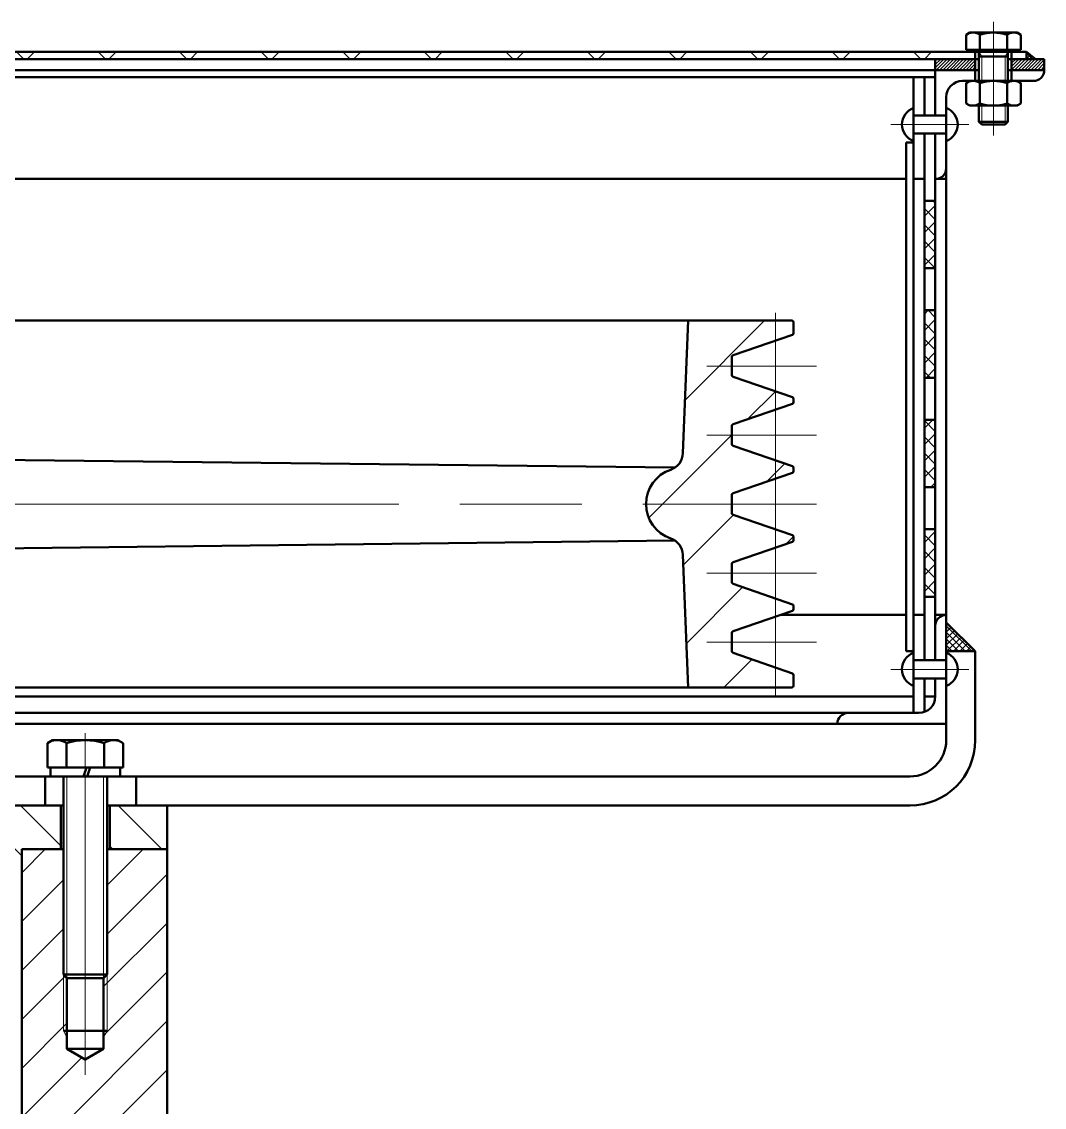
# Model space of a CAD drawing. Header units: millimetres. Extents: x 17368 to 100025, y -24769 to 12950.
# Drawn here: x 45559.6 to 45594.79, y -8836.53 to -8799.17 of the extents above; entities that cross this region are included whole.
import ezdxf

# ---------------------------------------------------------------- set-up
doc = ezdxf.new("R2010")
doc.units = ezdxf.units.MM
doc.header["$LTSCALE"] = 2.8
doc.linetypes.add('AM_ISO08W050', pattern=[18, 12, -1.5, 3, -1.5])
doc.linetypes.add('AM_ISO08W050x2', pattern=[9, 6, -0.75, 1.5, -0.75])
doc.layers.get('0').update_dxf_attribs({"lineweight": 50})
for name, color, linetype, lineweight in [('AM_0', 7, 'Continuous', 50), ('AM_0N', 7, 'Continuous', 50), ('AM_4', 3, 'Continuous', 15), ('AM_4N', 3, 'Continuous', 15), ('AM_7', 4, 'AM_ISO08W050', 15), ('AM_7N', 4, 'AM_ISO08W050', 15), ('细实线', 5, 'Continuous', 15)]:
    doc.layers.add(name, color=color, linetype=linetype, lineweight=lineweight)

msp = doc.modelspace()

# ---------------------------------------------------------------- hatches: boundary and pattern name
at = {"layer": '细实线', "lineweight": 15}
h = msp.add_hatch(dxfattribs=at)
h.set_pattern_fill('ANSI37', color=256, scale=0.625, style=0)
h.set_pattern_definition([(45, (39897.9603, -6902.0388), (-1.403165, 1.403165), []), (135, (39897.9603, -6902.0388), (-1.403165, -1.403165), [])])
h.paths.add_polyline_path([(45434.78771, -8800.20995), (45434.26963, -8800.20995), (45434.26963, -8800.45995), (45434.78771, -8800.45995)])
h.paths.add_polyline_path([(45452.91271, -8800.20995), (45437.03771, -8800.20995), (45436.03771, -8800.20995), (45436.03771, -8800.45995), (45437.41271, -8800.45995), (45442.41271, -8800.45995), (45452.91271, -8800.45995)])
h.paths.add_polyline_path([(45546.16271, -8800.20995), (45452.91271, -8800.20995), (45452.91271, -8800.45995), (45546.16271, -8800.45995)])
h.paths.add_polyline_path([(45594.18079, -8800.20995), (45593.66271, -8800.20995), (45593.66271, -8800.45995), (45594.18079, -8800.45995)])
h.paths.add_polyline_path([(45592.41271, -8800.20995), (45546.16271, -8800.20995), (45546.16271, -8800.45995), (45591.41271, -8800.45995), (45592.41271, -8800.45995)])
h = msp.add_hatch(dxfattribs=at)
h.set_pattern_fill('ANSI37', color=256, scale=0.025, style=0)
h.set_pattern_definition([(135, (51130.49015, -6902.03883), (0.0561266008, 0.0561266008), []), (45, (51130.49015, -6902.03883), (0.0561266008, -0.0561266008), [])])
h.paths.add_polyline_path([(45594.18079, -8800.20995), (45594.48611, -8800.45995), (45594.18079, -8800.45995)])
h = msp.add_hatch(dxfattribs=at)
h.set_pattern_fill('ANSI31', color=256, scale=0.025, style=0)
h.set_pattern_definition([(45, (39897.96026, -6902.03883), (-0.0561266008, 0.0561266008), [])])
h.paths.add_polyline_path([(45594.78771, -8800.83495), (45594.78771, -8800.45995), (45593.66271, -8800.45995), (45593.66271, -8800.83495)])
h.paths.add_polyline_path([(45591.03771, -8800.45995), (45591.03771, -8800.83495), (45592.41271, -8800.83495), (45592.41271, -8800.45995)])
h = msp.add_hatch(dxfattribs=at)
h.set_pattern_fill('ANSI37', color=256, scale=0.125, style=0)
h.set_pattern_definition([(135, (51130.49015, -7077.03828), (0.280633004, 0.280633004), []), (45, (51130.49015, -7077.03828), (0.280633004, -0.280633004), [])])
h.paths.add_polyline_path([(45591.03771, -8805.33495), (45591.03771, -8807.6564), (45590.66271, -8807.6564), (45590.66271, -8805.33495)])
h.paths.add_polyline_path([(45591.03771, -8809.10282), (45591.03771, -8811.42425), (45590.66271, -8811.42425), (45590.66271, -8809.10282)])
h.paths.add_polyline_path([(45590.66271, -8812.87067), (45591.03771, -8812.87067), (45591.03771, -8815.1921), (45590.66271, -8815.1921)])
h.paths.add_polyline_path([(45591.03771, -8818.95995), (45590.66271, -8818.95995), (45590.66271, -8816.63852), (45591.03771, -8816.63852)])
h = msp.add_hatch(dxfattribs=at)
h.set_pattern_fill('ANSI31', color=256, scale=0.625, style=0)
h.set_pattern_definition([(45, (37331.3713, -9270.0737), (-1.403165, 1.403165), [])])
h.paths.add_polyline_path([(45582.53771, -8809.45995), (45586.10021, -8809.45995, -0.41421356), (45586.16271, -8809.52245), (45586.16271, -8809.88766, -0.32010252), (45586.12055, -8809.94676), (45584.07986, -8810.64943, 0.32010252), (45584.03771, -8810.70852), (45584.03771, -8811.33638, 0.32010252), (45584.07986, -8811.39547), (45586.12055, -8812.09814, -0.32010252), (45586.16271, -8812.15723), (45586.16271, -8812.26266, -0.32010252), (45586.12055, -8812.32176), (45584.07986, -8813.02443, 0.32010252), (45584.03771, -8813.08352), (45584.03771, -8813.71138, 0.32010252), (45584.07986, -8813.77047), (45586.12055, -8814.47314, -0.32010252), (45586.16271, -8814.53223), (45586.16271, -8814.63766, -0.32010252), (45586.12055, -8814.69676), (45584.07986, -8815.39943, 0.32010252), (45584.03771, -8815.45852), (45584.03771, -8816.08638, 0.32010252), (45584.07986, -8816.14547), (45586.12055, -8816.84814, -0.32010252), (45586.16271, -8816.90723), (45586.16271, -8817.01266, -0.32010252), (45586.12055, -8817.07176), (45584.07986, -8817.77443, 0.32010252), (45584.03771, -8817.83352), (45584.03771, -8818.46138, 0.32010252), (45584.07986, -8818.52047), (45586.12055, -8819.22314, -0.32010252), (45586.16271, -8819.28223), (45586.16271, -8819.38766, -0.32010252), (45586.12055, -8819.44676), (45584.07986, -8820.14943, 0.32010252), (45584.03771, -8820.20852), (45584.03771, -8820.83638, 0.32010252), (45584.07986, -8820.89547), (45586.12055, -8821.59814, -0.32010252), (45586.16271, -8821.65723), (45586.16271, -8822.02245, -0.41421356), (45586.10021, -8822.08495), (45582.53771, -8822.08495), (45582.3552, -8817.52235, 0.31003524), (45581.9322, -8816.9557, -0.71582043), (45581.9322, -8814.5892, 0.31003524), (45582.3552, -8814.02255)])
at = {"layer": '细实线', "lineweight": 13}
h = msp.add_hatch(dxfattribs=at)
h.set_pattern_fill('ANSI37', color=256, scale=0.05, style=0)
h.paths.add_polyline_path([(45591.41271, -8820.83495), (45592.41271, -8820.83495), (45591.41271, -8819.84269)])
at = {"layer": '细实线', "lineweight": 15}
h = msp.add_hatch(dxfattribs=at)
h.set_pattern_fill('ANSI31', color=256, scale=0.375, angle=90, style=0)
h.set_pattern_definition([(135, (39361.8303, -8875.3152), (-0.841899, -0.841899), [])])
h.paths.add_polyline_path([(45533.53326, -8825.96439, -0.19891237), (45533.09132, -8826.14745), (45531.38146, -8826.14745), (45531.38146, -8827.64745), (45532.72521, -8827.64745), (45532.72521, -8829.37448), (45532.72733, -8829.37661, -0.37738104), (45532.98771, -8829.14745), (45533.72521, -8829.14745), (45533.72521, -8828.27245, -0.41421356), (45534.35021, -8827.64745), (45539.16271, -8827.64745), (45539.16271, -8827.14745), (45537.26377, -8826.89745), (45537.26377, -8826.14745), (45539.16271, -8825.89745), (45539.16271, -8825.39745), (45534.10021, -8825.39745)])
h.paths.add_polyline_path([(45527.72521, -8826.14745), (45527.72521, -8827.64745), (45529.69396, -8827.64745), (45529.69396, -8826.14745)])
h.paths.add_polyline_path([(45553.16271, -8825.39745), (45553.16271, -8825.89745), (45555.06164, -8826.14745), (45555.06164, -8826.89745), (45553.16271, -8827.14745), (45553.16271, -8827.64745), (45557.97521, -8827.64745, -0.41421356), (45558.60021, -8828.27245), (45558.60021, -8829.14745), (45559.60021, -8829.14745), (45559.60021, -8827.64745), (45560.94396, -8827.64745), (45560.94396, -8826.14745), (45559.23409, -8826.14745, -0.19891237), (45558.79215, -8825.96439), (45558.22521, -8825.39745)])
h.paths.add_polyline_path([(45562.63146, -8826.14745), (45562.63146, -8827.64745), (45564.60497, -8827.64745), (45564.60496, -8826.14745)])
h = msp.add_hatch(dxfattribs=at)
h.set_pattern_fill('ANSI31', color=256, scale=0.375, style=0)
h.set_pattern_definition([(45, (39361.8303, -8875.3152), (-0.841899, 0.841899), [])])
h.paths.add_polyline_path([(45532.72521, -8837.40995, -0.00206221), (45532.72521, -8837.40882), (45532.72521, -8834.01108, -0.00206221), (45532.72521, -8834.00995), (45532.72521, -8829.37448), (45532.72521, -8829.37448), (45532.72521, -8827.64745), (45531.32521, -8827.64745), (45531.28771, -8827.6691), (45531.28771, -8832.58495), (45531.28771, -8833.89745), (45531.1693, -8834.1162), (45531.1693, -8834.52245), (45530.53771, -8834.8871), (45529.90611, -8834.52245), (45529.90611, -8834.1162), (45529.78771, -8833.89745), (45529.78771, -8832.58495), (45529.78771, -8827.6691), (45529.75021, -8827.64745), (45527.72045, -8827.64745), (45527.72045, -8836.53189, -0.1316525), (45526.88311, -8839.65689), (45520.89855, -8850.02245, -0.26794919), (45519.81602, -8850.64745), (45517.70724, -8850.64745, -0.00618257), (45517.68376, -8850.64745), (45517.53771, -8850.64745), (45517.53771, -8853.77245), (45520.53771, -8853.77245), (45520.53771, -8854.39745), (45523.66271, -8854.39745), (45523.66271, -8852.15466, -0.1316525), (45523.99765, -8850.90466), (45526.09471, -8847.27245, -0.26794919), (45528.25977, -8846.02245), (45539.16271, -8846.02245), (45539.16271, -8845.52245), (45537.26377, -8845.27245), (45537.26377, -8844.52245), (45539.16271, -8844.27245), (45539.16271, -8843.77245), (45535.28771, -8843.77245, -0.41421356), (45534.66271, -8843.14745), (45534.66271, -8842.27245), (45532.85021, -8842.27245, -0.41421356), (45532.72521, -8842.14745), (45532.72521, -8842.01152, -0.00149251), (45532.72521, -8842.00995)])
h.paths.add_polyline_path([(45565.44231, -8839.65689, -0.1316525), (45564.60497, -8836.53189), (45564.60497, -8827.64745), (45562.53771, -8827.64745), (45562.53771, -8831.95995), (45562.53771, -8833.89745), (45562.4193, -8834.1162), (45562.4193, -8834.52245), (45561.78771, -8834.8871), (45561.15611, -8834.52245), (45561.15611, -8834.1162), (45561.03771, -8833.89745), (45561.03771, -8831.95995), (45561.03771, -8827.64745), (45559.60021, -8827.64745), (45559.60021, -8842.14745, -0.41421356), (45559.47521, -8842.27245), (45557.66271, -8842.27245), (45557.66271, -8843.14745, -0.41421356), (45557.03771, -8843.77245), (45553.16271, -8843.77245), (45553.16271, -8844.27245), (45555.06165, -8844.52245), (45555.06165, -8845.27245), (45553.16271, -8845.52245), (45553.16271, -8846.02245), (45564.06565, -8846.02245, -0.26794919), (45566.23071, -8847.27245), (45568.32777, -8850.90466, -0.1316525), (45568.66271, -8852.15466), (45568.66271, -8854.39745), (45571.78771, -8854.39745), (45571.78771, -8853.77245), (45574.78771, -8853.77245), (45574.78771, -8850.64745), (45574.63697, -8850.64745, -0.00371511), (45574.62286, -8850.64745), (45572.5094, -8850.64745, -0.26794919), (45571.42687, -8850.02245)])
h.paths.add_polyline_path([(45562.53771, -8831.95995), (45562.4193, -8832.08495), (45562.4193, -8833.89745), (45562.53771, -8833.89745)], flags=17)
h.paths.add_polyline_path([(45561.15611, -8832.08495), (45561.03771, -8831.95995), (45561.03771, -8833.89745), (45561.15611, -8833.89745)], flags=17)
h.paths.add_polyline_path([(45529.90611, -8832.70995), (45529.78771, -8832.58495), (45529.78771, -8833.89745), (45529.90611, -8833.89745)], flags=17)
h.paths.add_polyline_path([(45531.28771, -8832.58495), (45531.1693, -8832.70995), (45531.1693, -8833.89745), (45531.28771, -8833.89745)], flags=17)
h.paths.add_polyline_path([(45531.28771, -8833.89745), (45531.1693, -8833.89745), (45531.1693, -8834.1162)], flags=17)
h.paths.add_polyline_path([(45529.90611, -8833.89745), (45529.78771, -8833.89745), (45529.90611, -8834.1162)], flags=17)
h.paths.add_polyline_path([(45562.53771, -8833.89745), (45562.4193, -8833.89745), (45562.4193, -8834.1162)], flags=17)
h.paths.add_polyline_path([(45561.15611, -8833.89745), (45561.03771, -8833.89745), (45561.15611, -8834.1162)], flags=17)
h.paths.add_polyline_path([(45514.78771, -8850.64745), (45514.64167, -8850.64745, -0.00618257), (45514.61818, -8850.64745), (45513.03771, -8850.64745), (45513.03771, -8853.77245), (45514.78771, -8853.77245)])
h.paths.add_polyline_path([(45579.28771, -8850.64745), (45577.70184, -8850.64745, -0.00334247), (45577.68914, -8850.64745), (45577.53771, -8850.64745), (45577.53771, -8853.77245), (45579.28771, -8853.77245)])

# ---------------------------------------------------------------- linework, layer by layer
for p, q in [((45586.10021, -8809.45995), (45555.27271, -8809.45995)), ((45582.3552, -8814.02255), (45582.53771, -8809.45995)), ((45586.16271, -8809.88766), (45586.16271, -8809.52245)), ((45584.07986, -8810.64943), (45586.12055, -8809.94676)), ((45584.03771, -8811.33638), (45584.03771, -8810.70852)), ((45584.07986, -8811.39547), (45586.12055, -8812.09814)), ((45584.07986, -8813.02443), (45586.12055, -8812.32176)), ((45586.16271, -8812.26266), (45586.16271, -8812.15723)), ((45584.03771, -8813.71138), (45584.03771, -8813.08352)), ((45584.07986, -8813.77047), (45586.12055, -8814.47314)), ((45555.75787, -8814.21338), (45582.07464, -8814.51942)), ((45586.16271, -8814.63766), (45586.16271, -8814.53223)), ((45584.07986, -8815.39943), (45586.12055, -8814.69676)), ((45584.03771, -8816.08638), (45584.03771, -8815.45852)), ((45584.07986, -8816.14547), (45586.12055, -8816.84814)), ((45582.07464, -8817.02548), (45555.75787, -8817.33152)), ((45584.07986, -8817.77443), (45586.12055, -8817.07176)), ((45586.16271, -8817.01266), (45586.16271, -8816.90723)), ((45582.3552, -8817.52235), (45582.53771, -8822.08495)), ((45584.03771, -8818.46138), (45584.03771, -8817.83352)), ((45584.07986, -8818.52047), (45586.12055, -8819.22314)), ((45586.16271, -8819.38766), (45586.16271, -8819.28223)), ((45584.07986, -8820.14943), (45586.12055, -8819.44676)), ((45584.03771, -8820.83638), (45584.03771, -8820.20852)), ((45584.07986, -8820.89547), (45586.12055, -8821.59814)), ((45586.16271, -8822.02245), (45586.16271, -8821.65723)), ((45586.10021, -8822.08495), (45555.27271, -8822.08495)), ((45564.60496, -8826.14745), (45564.60497, -8827.64745)), ((45559.60021, -8827.64745), (45559.60021, -8842.14745)), ((45561.03771, -8827.64745), (45559.60021, -8827.64745)), ((45564.60497, -8827.64745), (45562.53771, -8827.64745)), ((45564.60497, -8827.64745), (45564.60497, -8836.53189))]:
    msp.add_line(p, q)
at = {"color": 7}
for p, q in [((45591.41271, -8818.95995), (45591.41271, -8820.83495)), ((45591.41271, -8820.83495), (45591.41271, -8823.89745)), ((45591.41271, -8820.83495), (45592.41271, -8820.83495)), ((45592.41271, -8820.83495), (45592.41271, -8823.89745)), ((45559.28771, -8825.14745), (45590.16271, -8825.14745)), ((45559.23409, -8826.14745), (45561.03771, -8826.14745)), ((45562.53771, -8826.14745), (45590.16271, -8826.14745))]:
    msp.add_line(p, q, dxfattribs=at)
for centre, radius, start, end in [((45586.10021, -8809.52245), 0.0625, 0, 90), ((45586.10021, -8809.88766), 0.0625, 289, 0), ((45584.10021, -8810.70852), 0.0625, 109, 180), ((45584.10021, -8811.33638), 0.0625, 180, 251), ((45586.10021, -8812.15723), 0.0625, 0, 71), ((45586.10021, -8812.26266), 0.0625, 289, 0), ((45584.10021, -8813.08352), 0.0625, 109, 180), ((45584.10021, -8813.71138), 0.0625, 180, 251), ((45581.7307, -8813.99757), 0.625, 288.808277, 357.70939), ((45586.10021, -8814.53223), 0.0625, 0, 71), ((45582.33521, -8815.77245), 1.25, 108.808277, 251.191723), ((45586.10021, -8814.63766), 0.0625, 289, 0), ((45584.10021, -8815.45852), 0.0625, 109, 180), ((45584.10021, -8816.08638), 0.0625, 180, 251), ((45581.7307, -8817.54733), 0.625, 2.29061, 71.191723), ((45586.10021, -8816.90723), 0.0625, 0, 71), ((45586.10021, -8817.01266), 0.0625, 289, 0), ((45584.10021, -8817.83352), 0.0625, 109, 180), ((45584.10021, -8818.46138), 0.0625, 180, 251), ((45586.10021, -8819.28223), 0.0625, 0, 71), ((45586.10021, -8819.38766), 0.0625, 289, 0), ((45584.10021, -8820.20852), 0.0625, 109, 180), ((45584.10021, -8820.83638), 0.0625, 180, 251), ((45586.10021, -8821.65723), 0.0625, 0, 71), ((45586.10021, -8822.02245), 0.0625, 270, 0), ((45570.85497, -8836.53189), 6.25, 180, 210)]:
    msp.add_arc(centre, radius, start, end)
for radius in [1.25, 2.25]:
    msp.add_arc((45590.16271, -8823.89745), radius, 270, 0, dxfattribs=at)
at = {"layer": 'AM_0', "extrusion": (-1, -1.83691e-16, 0)}
for p, q in [((45560.41271, -8825.14745), (45560.41271, -8826.14745)), ((45563.53771, -8825.14745), (45563.53771, -8826.14745)), ((45560.94396, -8826.14745), (45560.94396, -8827.64745)), ((45562.63146, -8826.14745), (45562.63146, -8827.64745)), ((45561.15611, -8832.08495), (45561.15611, -8834.52245)), ((45562.4193, -8832.08773), (45562.4193, -8834.52245))]:
    msp.add_line(p, q, dxfattribs=at)
at = {"layer": 'AM_0', "extrusion": (-1, -6.81833e-14, 0)}
for p, q in [((45561.03771, -8825.14745), (45561.03771, -8831.95995)), ((45562.53771, -8825.14745), (45562.53771, -8831.95995)), ((45561.15611, -8832.08495), (45561.15611, -8834.52245)), ((45562.4193, -8832.08495), (45562.4193, -8834.52245))]:
    msp.add_line(p, q, dxfattribs=at)
at = {"layer": 'AM_0', "extrusion": (6.81833e-14, -1, 0)}
for p, q in [((45562.53771, -8833.89745), (45561.03771, -8833.89745)), ((45562.4193, -8834.52245), (45561.15611, -8834.52245))]:
    msp.add_line(p, q, dxfattribs=at)
at = {"layer": 'AM_0', "extrusion": (-0.5, -0.866025, 0)}
msp.add_line((45561.78771, -8834.8871), (45561.15611, -8834.52245), dxfattribs=at)
at = {"layer": 'AM_0', "extrusion": (0.5, -0.866025, 0)}
msp.add_line((45561.78771, -8834.8871), (45562.4193, -8834.52245), dxfattribs=at)
at = {"layer": 'AM_0N', "extrusion": (0.5, -0.866025, 0)}
for p, q in [((45592.09927, -8799.62016), (45592.22521, -8799.54745)), ((45592.09927, -8801.28266), (45592.22521, -8801.20995)), ((45593.97614, -8801.98724), (45593.85021, -8802.05995)), ((45560.48833, -8823.99812), (45560.66271, -8823.89745))]:
    msp.add_line(p, q, dxfattribs=at)
at = {"layer": 'AM_0N', "extrusion": (1, -1.83691e-16, 0)}
for p, q in [((45592.09927, -8799.62016), (45592.09927, -8800.13495)), ((45592.56836, -8799.62016), (45592.56836, -8800.13495)), ((45593.50705, -8799.62016), (45593.50705, -8800.13495)), ((45593.97614, -8799.62016), (45593.97614, -8800.13495)), ((45592.31271, -8800.13495), (45592.31271, -8800.20995)), ((45592.53771, -8800.3662), (45592.53771, -8800.20995)), ((45592.53771, -8800.3662), (45592.53771, -8801.20995)), ((45593.53771, -8800.3662), (45593.53771, -8800.20995)), ((45593.53771, -8800.3662), (45593.53771, -8801.20995)), ((45593.76271, -8800.13495), (45593.76271, -8800.20995)), ((45592.09927, -8801.28266), (45592.09927, -8801.98724)), ((45592.56849, -8801.28266), (45592.56849, -8801.98724)), ((45593.50692, -8801.28266), (45593.50692, -8801.98724)), ((45593.97614, -8801.28266), (45593.97614, -8801.98724)), ((45592.53771, -8802.05995), (45592.53771, -8802.6141)), ((45593.53771, -8802.05995), (45593.53771, -8802.6141))]:
    msp.add_line(p, q, dxfattribs=at)
at = {"layer": 'AM_0N', "extrusion": (-1.83691e-16, -1, 0)}
for p, q in [((45593.85021, -8799.54745), (45592.22521, -8799.54745)), ((45592.09927, -8800.13495), (45592.31271, -8800.13495)), ((45592.31271, -8800.13495), (45593.76271, -8800.13495)), ((45592.53771, -8800.20995), (45592.31271, -8800.20995)), ((45593.53771, -8800.20995), (45592.53771, -8800.20995)), ((45592.53771, -8800.3662), (45593.53771, -8800.3662)), ((45593.76271, -8800.20995), (45593.53771, -8800.20995)), ((45593.76271, -8800.13495), (45593.97614, -8800.13495)), ((45593.85021, -8801.20995), (45592.22521, -8801.20995)), ((45593.85021, -8802.05995), (45592.22521, -8802.05995)), ((45592.53771, -8802.6141), (45593.53771, -8802.6141)), ((45592.63356, -8802.70995), (45593.44185, -8802.70995))]:
    msp.add_line(p, q, dxfattribs=at)
at = {"layer": 'AM_0N', "extrusion": (-0.5, -0.866025, 0)}
for p, q in [((45593.97614, -8799.62016), (45593.85021, -8799.54745)), ((45593.97614, -8801.28266), (45593.85021, -8801.20995)), ((45592.09927, -8801.98724), (45592.22521, -8802.05995)), ((45563.08708, -8823.99812), (45562.91271, -8823.89745))]:
    msp.add_line(p, q, dxfattribs=at)
at = {"layer": 'AM_0N'}
for p, q in [((45594.18079, -8800.20995), (45437.03771, -8800.20995)), ((45592.41271, -8800.20995), (45592.41271, -8800.83495)), ((45593.66271, -8800.20995), (45593.66271, -8800.83495)), ((45594.18079, -8800.20995), (45594.18079, -8800.45995)), ((45594.18079, -8800.20995), (45594.48611, -8800.45995)), ((45591.41271, -8800.45995), (45437.03771, -8800.45995)), ((45591.03771, -8800.45995), (45591.03771, -8800.83495)), ((45594.78771, -8800.45995), (45594.78771, -8800.83495)), ((45591.41271, -8800.83495), (45437.03771, -8800.83495)), ((45437.41271, -8801.08495), (45591.03771, -8801.08495)), ((45590.28771, -8801.08495), (45590.28771, -8804.91515)), ((45590.66271, -8801.08495), (45590.66271, -8802.39745)), ((45591.03771, -8800.83495), (45591.03771, -8802.39745)), ((45592.41271, -8800.83495), (45592.41271, -8801.20995)), ((45593.66271, -8800.83495), (45593.66271, -8801.20995)), ((45590.03771, -8803.33495), (45590.03771, -8804.91515)), ((45590.28771, -8803.33495), (45590.03771, -8803.33495)), ((45590.66271, -8803.02245), (45590.66271, -8804.91515)), ((45591.03771, -8803.02245), (45591.03771, -8804.91515)), ((45591.41271, -8804.20995), (45591.41271, -8804.91515)), ((45590.03771, -8804.58495), (45550.72521, -8804.58495)), ((45590.66271, -8804.58495), (45590.28771, -8804.58495)), ((45591.41271, -8804.58495), (45591.03771, -8804.58495)), ((45590.03771, -8804.91515), (45590.03771, -8820.83495)), ((45590.28771, -8804.91515), (45590.28771, -8822.95995)), ((45590.66271, -8804.91515), (45590.66271, -8821.14745)), ((45591.03771, -8804.91515), (45591.03771, -8821.14745)), ((45591.41271, -8804.91515), (45591.41271, -8819.58495)), ((45591.03771, -8805.33495), (45590.66271, -8805.33495)), ((45591.03771, -8807.6564), (45590.66271, -8807.6564)), ((45591.03771, -8809.10282), (45590.66271, -8809.10282)), ((45591.03771, -8811.42425), (45590.66271, -8811.42425)), ((45591.03771, -8812.87067), (45590.66271, -8812.87067)), ((45591.03771, -8815.1921), (45590.66271, -8815.1921)), ((45591.03771, -8816.63852), (45590.66271, -8816.63852)), ((45591.03771, -8818.95995), (45590.66271, -8818.95995)), ((45590.03771, -8819.58495), (45585.71922, -8819.58495)), ((45590.66271, -8819.58495), (45590.28771, -8819.58495)), ((45591.41271, -8819.58495), (45591.03771, -8819.58495)), ((45592.41271, -8820.83495), (45591.41271, -8819.84269)), ((45590.28771, -8820.83495), (45590.03771, -8820.83495)), ((45590.66271, -8821.77245), (45590.66271, -8822.92778)), ((45591.03771, -8821.77245), (45591.03771, -8822.39745)), ((45555.26021, -8822.39745), (45590.28771, -8822.39745)), ((45590.66271, -8822.39745), (45591.03771, -8822.39745)), ((45590.47521, -8822.95995), (45555.23771, -8822.95995)), ((45591.41271, -8823.33495), (45552.97521, -8823.33495)), ((45561.15611, -8832.08495), (45561.03771, -8831.95995)), ((45562.53771, -8831.95995), (45562.4193, -8832.08495))]:
    msp.add_line(p, q, dxfattribs=at)
at = {"layer": 'AM_0N', "extrusion": (1, 0, 0)}
for p, q in [((45591.03771, -8800.45995), (45591.03771, -8800.83495)), ((45591.03771, -8800.83495), (45591.03771, -8802.39745)), ((45591.41271, -8804.20995), (45591.41271, -8801.77245)), ((45590.28771, -8802.14182), (45590.28771, -8802.39745)), ((45591.41271, -8802.14182), (45591.41271, -8802.39745)), ((45590.28771, -8802.39745), (45590.28771, -8803.02245)), ((45591.41271, -8802.39745), (45591.41271, -8803.02245)), ((45590.28771, -8803.02245), (45590.28771, -8803.27807)), ((45591.03771, -8803.02245), (45591.03771, -8804.58495)), ((45591.41271, -8803.02245), (45591.41271, -8803.27807)), ((45590.28771, -8820.89182), (45590.28771, -8821.14745)), ((45591.41271, -8820.89182), (45591.41271, -8821.14745)), ((45590.28771, -8821.14745), (45590.28771, -8821.77245)), ((45591.41271, -8821.14745), (45591.41271, -8821.77245)), ((45590.28771, -8821.77245), (45590.28771, -8822.02807)), ((45591.41271, -8821.77245), (45591.41271, -8822.02807))]:
    msp.add_line(p, q, dxfattribs=at)
at = {"layer": 'AM_0N', "extrusion": (0, -1, 0)}
for p, q in [((45592.53771, -8800.45995), (45591.03771, -8800.45995)), ((45594.78771, -8800.45995), (45593.53771, -8800.45995)), ((45592.53771, -8800.83495), (45435.91271, -8800.83495)), ((45592.53771, -8800.83495), (45591.03771, -8800.83495)), ((45594.78771, -8800.83495), (45593.53771, -8800.83495)), ((45594.78771, -8800.83495), (45593.53771, -8800.83495)), ((45591.97521, -8801.20995), (45594.41271, -8801.20995))]:
    msp.add_line(p, q, dxfattribs=at)
at = {"layer": 'AM_0N', "extrusion": (0, 1, 0)}
for p, q in [((45591.41271, -8802.39745), (45590.28771, -8802.39745)), ((45591.41271, -8803.02245), (45590.28771, -8803.02245)), ((45591.41271, -8821.14745), (45590.28771, -8821.14745)), ((45591.41271, -8821.77245), (45590.28771, -8821.77245)), ((45590.47521, -8822.95995), (45588.03771, -8822.95995)), ((45587.66271, -8823.33495), (45591.41271, -8823.33495))]:
    msp.add_line(p, q, dxfattribs=at)
at = {"layer": 'AM_0N', "extrusion": (-0.707107, -0.707107, 0)}
msp.add_line((45592.63356, -8802.70995), (45592.53771, -8802.6141), dxfattribs=at)
at = {"layer": 'AM_0N', "extrusion": (0.707107, -0.707107, 0)}
msp.add_line((45593.53771, -8802.6141), (45593.44185, -8802.70995), dxfattribs=at)
at = {"layer": 'AM_0N', "extrusion": (-1, 0, 0)}
for p, q in [((45591.41271, -8823.33495), (45591.41271, -8819.58495)), ((45591.03771, -8819.95995), (45591.03771, -8821.14745)), ((45591.03771, -8821.77245), (45591.03771, -8822.39745))]:
    msp.add_line(p, q, dxfattribs=at)
at = {"layer": 'AM_0N', "extrusion": (1.83691e-16, -1, 0)}
for p, q in [((45560.66271, -8823.89745), (45562.91271, -8823.89745)), ((45561.03771, -8824.83495), (45560.48833, -8824.83495)), ((45560.58771, -8824.83495), (45561.82674, -8824.83495)), ((45561.03771, -8824.83495), (45562.53771, -8824.83495)), ((45562.53771, -8824.83495), (45561.03771, -8824.83495)), ((45561.95174, -8824.83495), (45562.98771, -8824.83495)), ((45563.08708, -8824.83495), (45562.53771, -8824.83495)), ((45562.53771, -8831.95995), (45561.03771, -8831.95995)), ((45561.15611, -8832.08495), (45561.1719, -8832.08495)), ((45562.41271, -8832.08495), (45561.16271, -8832.08495)), ((45562.40351, -8832.08495), (45561.1719, -8832.08495)), ((45562.40351, -8832.08495), (45562.4193, -8832.08495))]:
    msp.add_line(p, q, dxfattribs=at)
at = {"layer": 'AM_0N', "extrusion": (-1, -1.83691e-16, 0)}
for p, q in [((45560.48833, -8823.99812), (45560.48833, -8824.83495)), ((45561.13785, -8823.99812), (45561.13785, -8824.83495)), ((45562.43756, -8823.99812), (45562.43756, -8824.83495)), ((45563.08708, -8823.99812), (45563.08708, -8824.83495)), ((45560.58771, -8825.14745), (45560.58771, -8824.83495)), ((45562.98771, -8824.83495), (45562.98771, -8825.14745))]:
    msp.add_line(p, q, dxfattribs=at)
at = {"layer": 'AM_0N', "extrusion": (0.951057, -0.309017, 0)}
for p, q in [((45561.72521, -8825.14745), (45561.82674, -8824.83495)), ((45561.85021, -8825.14745), (45561.95174, -8824.83495))]:
    msp.add_line(p, q, dxfattribs=at)
at = {"layer": 'AM_0N'}
for centre, radius, start, end in [((45592.33382, -8799.96211), 0.41466, 55.553128, 115.553128), ((45593.03771, -8801.09859), 1.55114, 72.387526, 107.612474), ((45593.74159, -8799.96211), 0.41466, 64.446872, 124.446872), ((45594.41271, -8800.83495), 0.375, 270, 0), ((45591.97521, -8801.77245), 0.5625, 90, 180), ((45592.33388, -8801.6248), 0.41486, 55.561531, 115.561531), ((45593.03771, -8802.76031), 1.55036, 72.383031, 107.616969), ((45593.74153, -8801.6248), 0.41486, 64.438469, 124.438469), ((45590.49116, -8802.70995), 0.60346, 109.703515, 250.296485), ((45591.20925, -8802.70995), 0.60346, 289.703515, 70.296485), ((45592.33388, -8801.64509), 0.41486, 244.438469, 304.438469), ((45593.03771, -8800.50959), 1.55036, 252.383031, 287.616969), ((45593.74153, -8801.64509), 0.41486, 235.561531, 295.561531), ((45591.03771, -8804.20995), 0.375, 270, 0), ((45591.41271, -8819.95995), 0.375, 90, 180), ((45590.49116, -8821.45995), 0.60346, 109.703515, 250.296485), ((45591.20925, -8821.45995), 0.60346, 289.703515, 70.296485), ((45590.47521, -8822.39745), 0.5625, 270, 0), ((45588.03771, -8823.33495), 0.375, 90, 180), ((45560.81309, -8824.47159), 0.57414, 55.553128, 115.553128), ((45561.78771, -8826.04518), 2.14773, 72.387526, 107.612474), ((45562.76232, -8824.47159), 0.57414, 64.446872, 124.446872)]:
    msp.add_arc(centre, radius, start, end, dxfattribs=at)
at = {"layer": 'AM_4', "lineweight": 15, "extrusion": (-1, -6.81833e-14, 0)}
for p, q in [((45561.15611, -8825.14745), (45561.15611, -8832.08495)), ((45562.4193, -8825.14745), (45562.4193, -8832.08495)), ((45561.03771, -8831.95995), (45561.03771, -8833.89745)), ((45562.53771, -8831.95995), (45562.53771, -8833.89745))]:
    msp.add_line(p, q, dxfattribs=at)
at = {"layer": 'AM_4', "lineweight": 15, "extrusion": (-0.87944, -0.476011, 0)}
msp.add_line((45561.03771, -8833.89745), (45561.15611, -8834.1162), dxfattribs=at)
at = {"layer": 'AM_4', "lineweight": 15, "extrusion": (-0.87944, 0.476011, 0)}
msp.add_line((45562.53771, -8833.89745), (45562.4193, -8834.1162), dxfattribs=at)
at = {"layer": 'AM_4N', "lineweight": 15, "extrusion": (-0.852394, -0.522901, 0)}
msp.add_line((45592.63356, -8800.3662), (45592.53771, -8800.20995), dxfattribs=at)
at = {"layer": 'AM_4N', "lineweight": 15, "extrusion": (1, -1.83691e-16, 0)}
for p, q in [((45592.63356, -8800.3662), (45592.63356, -8801.20995)), ((45593.44185, -8800.3662), (45593.44185, -8801.20995)), ((45592.63356, -8802.05995), (45592.63356, -8802.70995)), ((45593.44185, -8802.05995), (45593.44185, -8802.70995))]:
    msp.add_line(p, q, dxfattribs=at)
at = {"layer": 'AM_4N', "lineweight": 15, "extrusion": (-0.852394, 0.522901, 0)}
msp.add_line((45593.44185, -8800.3662), (45593.53771, -8800.20995), dxfattribs=at)
at = {"layer": 'AM_7', "linetype": 'AM_ISO08W050x2', "lineweight": 15, "extrusion": (-1, -6.81833e-14, 0)}
msp.add_line((45561.78771, -8835.41482), (45561.78771, -8823.66075), dxfattribs=at)
at = {"layer": 'AM_7N', "linetype": 'AM_ISO08W050x2', "lineweight": 15, "extrusion": (1, -1.83691e-16, 0)}
msp.add_line((45593.03771, -8799.17245), (45593.03771, -8803.08495), dxfattribs=at)
at = {"layer": 'AM_7N', "linetype": 'AM_ISO08W050x2', "lineweight": 15, "ltscale": 0.5, "extrusion": (0, 1, 0)}
for p, q in [((45589.51271, -8802.70995), (45592.18771, -8802.70995)), ((45589.51271, -8821.45995), (45592.18771, -8821.45995))]:
    msp.add_line(p, q, dxfattribs=at)
at = {"layer": 'AM_7N', "linetype": 'AM_ISO08W050x2', "lineweight": 15}
for p, q in [((45585.53771, -8822.3487), (45585.53771, -8809.1962)), ((45586.94771, -8811.02245), (45583.17256, -8811.02245)), ((45586.94771, -8813.39745), (45583.17256, -8813.39745)), ((45505.37771, -8815.77245), (45586.94771, -8815.77245)), ((45586.94771, -8818.14745), (45583.17256, -8818.14745)), ((45586.94771, -8820.52245), (45583.17256, -8820.52245))]:
    msp.add_line(p, q, dxfattribs=at)

doc.saveas('drawing.dxf')
